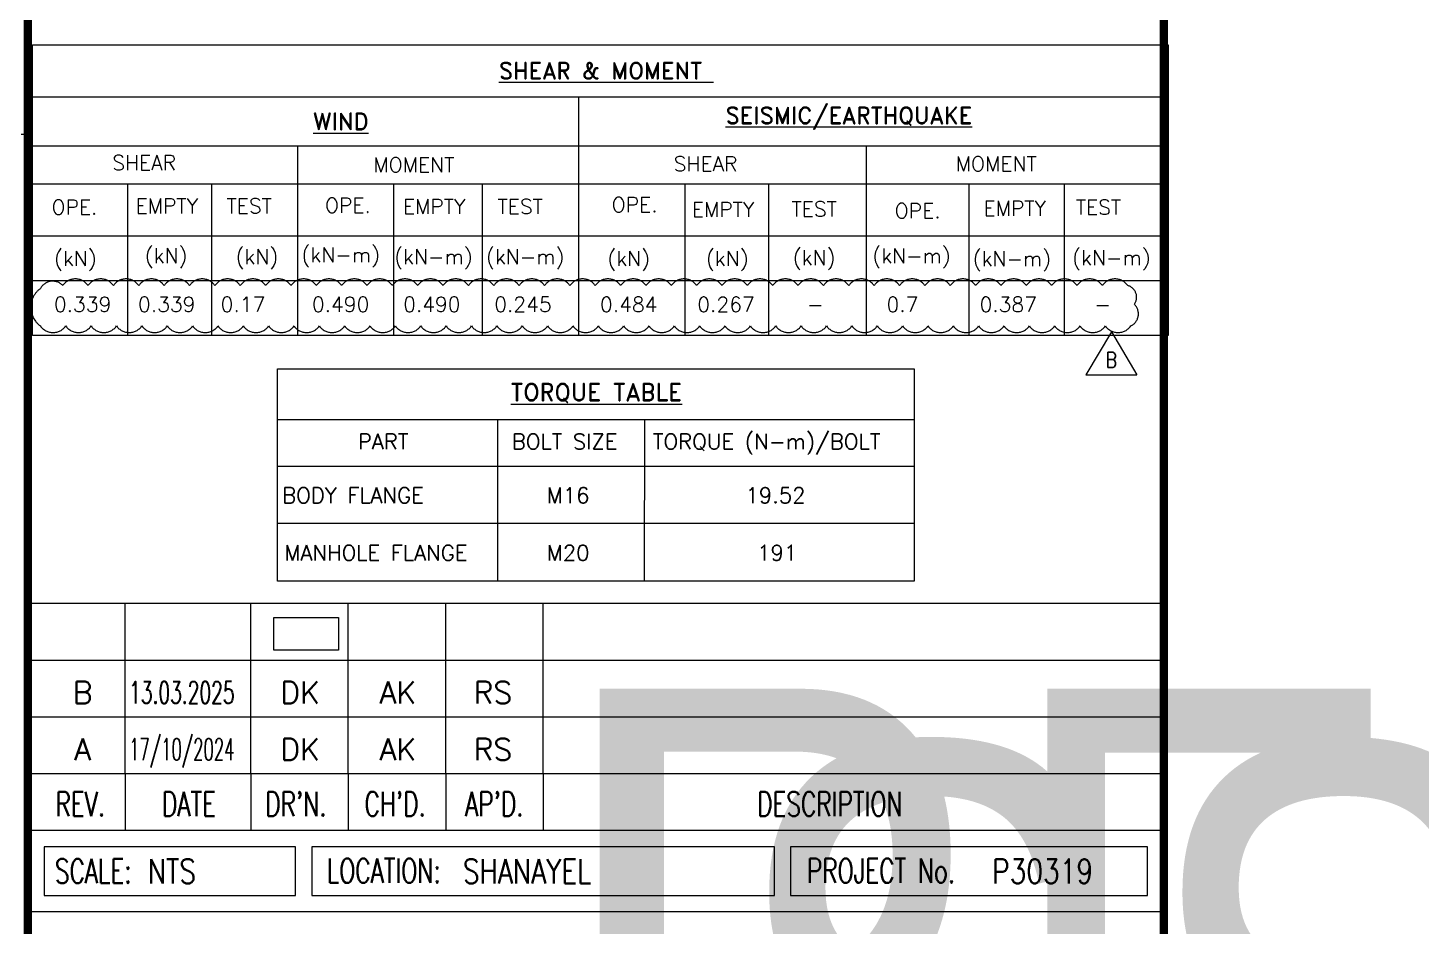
# Model space of a CAD drawing. Header units: inches. Extents: x -23478 to -9690, y -25762 to 11324.
# Drawn here: x -17567 to -16193, y 7478 to 8364 of the extents above; entities that cross this region are included whole.
import ezdxf
from ezdxf.enums import TextEntityAlignment as Align

# ---------------------------------------------------------------- set-up
doc = ezdxf.new("R2018")
doc.units = ezdxf.units.IN
doc.header["$LTSCALE"] = 200
doc.header["$MEASUREMENT"] = 0
doc.linetypes.add('DASHED', pattern=[0.75, 0.5, -0.25])
doc.linetypes.add('DASHED2', pattern=[0.375, 0.25, -0.125])
for name, color, linetype in [('4', 6, 'Continuous'), ('BORDER1', 3, 'Continuous'), ('BORDER2', 7, 'Continuous'), ('CONSTRUCTION', 252, 'Continuous'), ('DIMENSION', 8, 'Continuous'), ('PRINCIPAL', 7, 'Continuous'), ('text', 3, 'Continuous')]:
    doc.layers.add(name, color=color, linetype=linetype)
doc.layers.add('OBJECT', color=7, linetype='Continuous', lineweight=18)
doc.styles.add('ROMANC', font='ROMANC', dxfattribs={"height": 5})
doc.styles.add('ROMAND', font='romand.shx', dxfattribs={"width": 0.8})
doc.styles.add('ROMANS', font='romans.shx', dxfattribs={"width": 0.85})
doc.styles.add('ROMANT', font='romant.shx')
doc.styles.add('RS', font='ROMANS.shx', dxfattribs={"width": 0.8})
doc.styles.get("Standard").update_dxf_attribs({"font": 'romans.shx'})
picture_1 = doc.add_image_def('image1.png', size_in_pixel=(203, 103))

# ---------------------------------------------------------------- blocks, each defined once
blk = doc.blocks.new('*U44')
at = {"layer": 'BORDER1', "color": 154, "true_color": 0x1859a9, "const_width": 1}
blk.add_lwpolyline([(0, 564), (796, 564), (796, 0), (0, 0)], close=True, dxfattribs=at)
blk.add_lwpolyline([(656, 0), (656, 564)], dxfattribs=at)
at = {"layer": 'BORDER2'}
for p, q in [((796, 138), (656, 138)), ((668, 131), (668, 138)), ((683.49, 131), (683.49, 138)), ((695.49, 131), (695.49, 138)), ((707.49, 131), (707.49, 138)), ((719.49, 131), (719.49, 138)), ((796, 131), (656, 131)), ((668, 124), (668, 131)), ((683.49, 124), (683.49, 131)), ((695.49, 124), (695.49, 131)), ((707.49, 124), (707.49, 131)), ((719.49, 124), (719.49, 131)), ((796, 124), (656, 124)), ((668, 117), (668, 124)), ((683.49, 117), (683.49, 124)), ((695.49, 117), (695.49, 124)), ((707.49, 117), (707.49, 124)), ((719.49, 117), (719.49, 124)), ((796, 117), (656, 117)), ((668, 117), (668, 110)), ((683.49, 117), (683.49, 110)), ((695.49, 117), (695.49, 110)), ((707.49, 117), (707.49, 110)), ((719.49, 117), (719.49, 110)), ((796, 110), (656, 110)), ((658, 108), (658, 102)), ((689, 108), (658, 108)), ((689, 102), (689, 108)), ((748, 108), (691, 108)), ((691, 108), (691, 102)), ((748, 102), (748, 108)), ((794, 108), (750, 108)), ((750, 108), (750, 102)), ((794, 102), (794, 108)), ((658, 102), (689, 102)), ((691, 102), (748, 102)), ((750, 102), (794, 102)), ((796, 100), (656, 100))]:
    blk.add_line(p, q, dxfattribs=at)
at = {"layer": 'BORDER2', "style": 'ROMANS', "width": 0.7}
blk.add_text('REV.', height=3, dxfattribs=at).set_placement((662.47, 113.29), align=Align.MIDDLE)
for s, p in [('DATE', (675.87, 113.29)), ("DR'N.", (689.04, 113.29)), ("CH'D.", (701.27, 113.29)), ("AP'D.", (713.49, 113.29)), ('DESCRIPTION', (754.84, 113.29))]:
    blk.add_text(s, height=3, dxfattribs=at).set_placement(p, align=Align.MIDDLE_CENTER)
for s, p in [('SCALE:', (659.34, 103.52)), ('LOCATION:', (692.84, 103.56)), ('PROJECT No.', (752.01, 103.56))]:
    blk.add_text(s, height=3, dxfattribs=at).set_placement(p)
at = {"layer": 'BORDER2', "flags": 8}
for tag, height, style, p in [('REV-B', 2.7, 'ROMANS', (662.76, 125.68)), ('REV-A', 2.7, 'ROMANS', (662.76, 118.68)), ('RE-B', 7, 'ROMANT', (745.34, 6.15))]:
    blk.add_attdef(tag, text='', height=height, dxfattribs=dict(at, style=style)).set_placement(p, align=Align.CENTER)
at = {"layer": 'BORDER2', "style": 'ROMANS', "width": 4.59626}
for tag, p, p2 in [('DATE-B', (668.47, 125.68), (681.47, 125.68)), ('DATE-A', (668.47, 118.68), (681.47, 118.68))]:
    blk.add_attdef(tag, text='', height=2.7, dxfattribs=at).set_placement(p, p2, align=Align.FIT)
at = {"layer": 'BORDER2'}
for tag, height, style, p in [('DRN-B', 2.7, 'ROMANS', (689.55, 125.68)), ('CHD-B', 2.7, 'ROMANS', (701.61, 125.68)), ('APD-B', 2.7, 'ROMANS', (713.32, 125.68)), ('DRN-A', 2.7, 'ROMANS', (689.55, 118.68)), ('CHD-A', 2.7, 'ROMANS', (701.61, 118.68)), ('APD-A', 2.7, 'ROMANS', (713.32, 118.68)), ('CONS_CONT_VEND', 3.5, 'ROMANC', (726, 61.94))]:
    blk.add_attdef(tag, text='', height=height, dxfattribs=dict(at, style=style)).set_placement(p, align=Align.CENTER)
at = {"layer": 'BORDER2', "style": 'ROMANS', "width": 0.8}
for tag, p, height in [('1:X', (670.77, 103.49), 3), ('LOC', (709.61, 103.49), 3), ('PROJ_NO', (774.84, 103.49), 3), ('CONS_DRG_NO', (681.74, 53.26), 2.5)]:
    blk.add_attdef(tag, p, '', height=height, dxfattribs=at)
at = {"layer": 'BORDER2', "lineweight": 30, "width": 0.8, "flags": 104}
for tag, p in [('COMMENTS-B', (719.88, 127.5)), ('COMMENTS-A', (719.88, 120.5))]:
    blk.add_attdef(tag, text='', height=2.2, dxfattribs=at).set_placement(p, align=Align.MIDDLE_LEFT)
at = {"layer": 'BORDER2', "style": 'ROMANS', "width": 0.8}
for tag, p in [('PROJECT_TITLE_1', (726, 45.91)), ('PROJECT_TITLE_2', (726, 40.58))]:
    blk.add_attdef(tag, text='', height=3.5, dxfattribs=at).set_placement(p, align=Align.MIDDLE)
at = {"layer": 'BORDER2', "style": 'ROMANT', "width": 0.8}
for tag, p in [('DRG_TITLE_1', (726, 29.73)), ('DRG_TITLE_2', (726, 23.03)), ('DRG_TITLE_3', (726, 16.33))]:
    blk.add_attdef(tag, text='', height=4, dxfattribs=at).set_placement(p, align=Align.CENTER)
at = {"layer": 'BORDER2', "style": 'ROMANT'}
for tag, p in [('AR', (668.95, 6.15)), ('PA', (683.03, 6.15)), ('DC', (697.09, 6.15)), ('TS', (775.94, 6.15))]:
    blk.add_attdef(tag, p, '', height=7, dxfattribs=at)
for tag, p in [('SRNO', (736.79, 6.15)), ('SH', (771.83, 6.2))]:
    blk.add_attdef(tag, text='', height=7, dxfattribs=at).set_placement(p, align=Align.RIGHT)
at = {"layer": 'BORDER2', "style": 'ROMANS', "flags": 2}
blk.add_attdef('TB_VERSION', text='', height=2, dxfattribs=at).set_placement((1, -1), align=Align.TOP_LEFT)
blk = doc.blocks.new('B')
at = {"layer": 'PRINCIPAL', "color": 6}
for p, q in [((932.85, 499.42), (922.75, 482.46)), ((932.85, 499.42), (942.96, 482.46)), ((922.75, 482.46), (942.96, 482.46))]:
    blk.add_line(p, q, dxfattribs=at)
at = {"style": 'RS', "width": 0.85}
blk.add_text('B', height=6, dxfattribs=at).set_placement((930.54, 485.36))

msp = doc.modelspace()

# ---------------------------------------------------------------- linework, layer by layer
at = {"layer": '4', "color": 1, "linetype": 'Continuous', "lineweight": 15}
for p, q in [((-16442.95, 8347.19), (-16442.95, 8060.51)), ((-17024.26, 8295.76), (-17024.26, 8060.51, -7.64)), ((-17301.25, 8247.67, -14.45), (-17301.25, 8060.5, -14.45)), ((-17170.51, 8247.68, -7.6), (-17170.51, 8247.68, -7.6)), ((-16740.7, 8247.68, -32.38), (-16740.74, 8060.51, -35.97)), ((-17468.87, 8210.01, -14.45), (-17468.87, 8060.5, -14.45)), ((-17386.09, 8210.01, -14.45), (-17386.09, 8060.5, -14.45)), ((-17206.61, 8210.01, -14.45), (-17206.61, 8060.5, -14.45)), ((-17119.07, 8210.01, -14.45), (-17119.07, 8060.5, -14.45)), ((-16919.52, 8210.01, -14.45), (-16919.52, 8060.5, -14.45)), ((-16836.75, 8210.01, -14.45), (-16836.75, 8060.5, -14.45)), ((-16639.35, 8210.01, -14.45), (-16639.35, 8060.5, -14.45)), ((-16545.38, 8210.01, -14.45), (-16545.38, 8060.5, -14.45)), ((-17320.96, 7977.56, -121.59), (-16693.2, 7977.56, -127.9)), ((-17104, 7977.56, -113.47), (-17104.15, 7818.25, -125.58)), ((-16959.28, 7977.56, -113.47), (-16959.43, 7818.25, -125.58))]:
    msp.add_line(p, q, dxfattribs=at)
at = {"layer": 'CONSTRUCTION', "linetype": 'Continuous', "lineweight": 15}
msp.add_line((-17321.05, 7931.69, -113.79), (-16693.2, 7931.69, -120.1), dxfattribs=at)
at = {"layer": 'DIMENSION', "color": 6, "linetype": 'DASHED2'}
msp.add_lwpolyline([(-17554.7, 8069.88, 0.5205671), (-17529.7, 8069.88, 0.5205671), (-17504.7, 8069.88, 0.5205671), (-17479.7, 8069.88, 0.5205671), (-17454.7, 8069.88, 0.5205671), (-17429.7, 8069.88, 0.5205671), (-17404.7, 8069.88, 0.5205671), (-17379.7, 8069.88, 0.5205671), (-17354.7, 8069.88, 0.5205671), (-17329.7, 8069.88, 0.5205671), (-17304.7, 8069.88, 0.5205671), (-17279.7, 8069.88, 0.5205671), (-17254.7, 8069.88, 0.5205671), (-17229.7, 8069.88, 0.5205671), (-17204.7, 8069.88, 0.5205671), (-17179.7, 8069.88, 0.5205671), (-17154.7, 8069.88, 0.5205671), (-17129.7, 8069.88, 0.5205671), (-17104.7, 8069.88, 0.5205671), (-17079.7, 8069.88, 0.5205671), (-17054.7, 8069.88, 0.5205671), (-17029.7, 8069.88, 0.5205671), (-17004.7, 8069.88, 0.5205671), (-16979.7, 8069.88, 0.5205671), (-16954.7, 8069.88, 0.5205671), (-16929.7, 8069.88, 0.5205671), (-16904.7, 8069.88, 0.5205671), (-16879.7, 8069.88, 0.5205671), (-16854.7, 8069.88, 0.5205671), (-16829.7, 8069.88, 0.5205671), (-16804.7, 8069.88, 0.5205671), (-16779.7, 8069.88, 0.5205671), (-16754.7, 8069.88, 0.5205671), (-16729.7, 8069.88, 0.5205671), (-16704.7, 8069.88, 0.5205671), (-16679.7, 8069.88, 0.5205671), (-16654.7, 8069.88, 0.5205671), (-16629.7, 8069.88, 0.5205671), (-16604.7, 8069.88, 0.5205671), (-16579.7, 8069.88, 0.5205671), (-16554.7, 8069.88, 0.5205671), (-16529.7, 8069.88, 0.5205671), (-16504.7, 8069.88, 0.5205671), (-16479.7, 8069.88, 0.5205671), (-16476.14, 8091.32, 0.5205671), (-16482.72, 8109.74, 0.5205671), (-16507.72, 8109.74, 0.5205671), (-16532.72, 8109.74, 0.5205671), (-16557.72, 8109.74, 0.5205671), (-16582.72, 8109.74, 0.5205671), (-16607.72, 8109.74, 0.5205671), (-16632.72, 8109.74, 0.5205671), (-16657.72, 8109.74, 0.5205671), (-16682.72, 8109.74, 0.5205671), (-16707.72, 8109.74, 0.5205671), (-16732.72, 8109.74, 0.5205671), (-16757.72, 8109.74, 0.5205671), (-16782.72, 8109.74, 0.5205671), (-16807.72, 8109.74, 0.5205671), (-16832.72, 8109.74, 0.5205671), (-16857.72, 8109.74, 0.5205671), (-16882.72, 8109.74, 0.5205671), (-16907.72, 8109.74, 0.5205671), (-16932.72, 8109.74, 0.5205671), (-16957.72, 8109.74, 0.5205671), (-16982.72, 8109.74, 0.5205671), (-17007.72, 8109.74, 0.5205671), (-17032.72, 8109.74, 0.5205671), (-17057.72, 8109.74, 0.5205671), (-17082.72, 8109.74, 0.5205671), (-17107.72, 8109.74, 0.5205671), (-17132.72, 8109.74, 0.5205671), (-17157.72, 8109.74, 0.5205671), (-17182.72, 8109.74, 0.5205671), (-17207.72, 8109.74, 0.5205671), (-17232.72, 8109.74, 0.5205671), (-17257.72, 8109.74, 0.5205671), (-17282.72, 8109.74, 0.5205671), (-17307.72, 8109.74, 0.5205671), (-17332.72, 8109.74, 0.5205671), (-17357.72, 8109.74, 0.5205671), (-17382.72, 8109.74, 0.5205671), (-17407.72, 8109.74, 0.5205671), (-17432.72, 8109.74, 0.5205671), (-17457.72, 8109.74, 0.5205671), (-17482.72, 8109.74, 0.5205671), (-17507.72, 8109.74, 0.5205671), (-17532.72, 8109.74, 0.5205671), (-17554.7, 8106.72, 0.5205671)], format="xyb", close=True, dxfattribs=at)
at = {"layer": 'OBJECT', "color": 1, "lineweight": 15}
for p, q in [((-17562.68, 8295.76), (-16442.95, 8295.76)), ((-17562.68, 8247.68, -22.23), (-16442.95, 8247.68, -36.06)), ((-17562.68, 8210.01, 3.53), (-16442.95, 8210.01, -28.24)), ((-17562.68, 8158.83, -14.76), (-16442.95, 8158.83, -28.58)), ((-17562.68, 8114.87, -7.29), (-16442.95, 8114.87, -21.11)), ((-17321.05, 7977.56, -121.59), (-16693.2, 7977.56, -127.9)), ((-16693.2, 7874.97, -98.39), (-17321.05, 7874.97, -98.39)), ((-16693.2, 7818.25, -80.18), (-17321.05, 7818.25, -80.18))]:
    msp.add_line(p, q, dxfattribs=at)
msp.add_lwpolyline([(-16442.95, 8060.51), (-17562.68, 8060.51), (-17562.68, 8347.19), (-16442.95, 8347.19)], dxfattribs=at)
at = {"layer": 'OBJECT', "color": 1, "lineweight": 15, "elevation": -98.39}
msp.add_lwpolyline([(-17321.05, 7818.25), (-17320.96, 8027.73), (-16693.2, 8027.73), (-16693.2, 7818.25)], dxfattribs=at)
at = {"layer": 'text', "color": 1, "lineweight": 15}
for p, q in [((-17563.51, 8342.89, -2.84), (-17566.77, 8342.89, -2.83)), ((-17563.51, 8306.23, -6.49), (-17570.93, 8306.23, -6.46)), ((-17563.51, 7768.32, -6.49), (-17567.88, 7768.32, -6.47))]:
    msp.add_line(p, q, dxfattribs=at)
at = {"layer": 'text', "color": 252, "lineweight": 15}
for p, q in [((-17563.51, 8258.87, -2.84), (-17573.74, 8258.87, -2.82)), ((-17563.51, 8218.09, -6.49), (-17568.04, 8218.09, -6.47)), ((-17563.51, 8181.13, -6.49), (-17564.46, 8181.13, -6.48))]:
    msp.add_line(p, q, dxfattribs=at)

# ---------------------------------------------------------------- block references
at = {"layer": 'BORDER1', "lineweight": 9}
ref = msp.add_blockref('*U44', (-22815.09, 6692.03), dxfattribs=dict(at, xscale=8.000000000000005, yscale=8.000000000000005, zscale=8.000000000000005))
ref.add_attrib('PROJ_NO', 'P30319', (-16616.4, 7519.96), dxfattribs={"layer": 'BORDER2', "height": 24, "style": 'ROMANS', "width": 0.8})
ref.add_attrib('LOC', 'SHANAYEL', (-17138.2, 7519.96), dxfattribs={"layer": 'BORDER2', "height": 24, "style": 'ROMANS', "width": 0.8})
ref.add_attrib('1:X', 'NTS', (-17448.97, 7519.96), dxfattribs={"layer": 'BORDER2', "height": 24, "style": 'ROMANS', "width": 0.8})
ref.add_attrib('REV-A', 'A', dxfattribs={"layer": 'BORDER2', "height": 21.6, "style": 'ROMANS'}).set_placement((-17513, 7641.46), align=Align.CENTER)
ref.add_attrib('DATE-A', '17/10/2024', dxfattribs={"layer": 'BORDER2', "height": 21.6, "style": 'ROMANS', "width": 0.500583}).set_placement((-17467.33, 7641.46), (-17363.32, 7641.46), align=Align.FIT)
ref.add_attrib('DRN-A', 'DK', dxfattribs={"layer": 'BORDER2', "height": 21.6, "style": 'ROMANS'}).set_placement((-17298.67, 7641.46), align=Align.CENTER)
ref.add_attrib('CHD-A', 'AK', dxfattribs={"layer": 'BORDER2', "height": 21.6, "style": 'ROMANS'}).set_placement((-17202.24, 7641.46), align=Align.CENTER)
ref.add_attrib('APD-A', 'RS', dxfattribs={"layer": 'BORDER2', "height": 21.6, "style": 'ROMANS'}).set_placement((-17108.54, 7641.46), align=Align.CENTER)
lines = msp.add_mtext('\\W0.80000;ISSUED FOR REVIEW', dxfattribs={"layer": 'BORDER2', "insert": (-17053.37, 7656.03), "char_height": 571.0222, "attachment_point": 1})
ref.add_attrib('COMMENTS-A', '', (-17053.37, 7656.03), dxfattribs={"flags": 104}).embed_mtext(lines)
ref.add_attrib('REV-B', 'B', dxfattribs={"layer": 'BORDER2', "height": 21.6, "style": 'ROMANS'}).set_placement((-17513, 7697.46), align=Align.CENTER)
ref.add_attrib('DATE-B', '13.03.2025', dxfattribs={"layer": 'BORDER2', "height": 21.6, "style": 'ROMANS', "width": 0.571287}).set_placement((-17467.33, 7697.46), (-17363.32, 7697.46), align=Align.FIT)
ref.add_attrib('DRN-B', 'DK', dxfattribs={"layer": 'BORDER2', "height": 21.6, "style": 'ROMANS'}).set_placement((-17298.67, 7697.46), align=Align.CENTER)
ref.add_attrib('CHD-B', 'AK', dxfattribs={"layer": 'BORDER2', "height": 21.6, "style": 'ROMANS'}).set_placement((-17202.24, 7697.46), align=Align.CENTER)
ref.add_attrib('APD-B', 'RS', dxfattribs={"layer": 'BORDER2', "height": 21.6, "style": 'ROMANS'}).set_placement((-17108.54, 7697.46), align=Align.CENTER)
lines = msp.add_mtext('\\W0.80000;RE-ISSUED FOR REVIEW', dxfattribs={"layer": 'BORDER2', "insert": (-17053.37, 7712.03), "char_height": 571.0222, "attachment_point": 1})
ref.add_attrib('COMMENTS-B', '', (-17053.37, 7712.03), dxfattribs={"flags": 104}).embed_mtext(lines)
at = {"layer": 'DIMENSION', "color": 6, "linetype": 'DASHED', "xscale": 2.5, "yscale": 2.5, "zscale": 2.5}
msp.add_blockref('B', (-18830.99, 6815.48), dxfattribs=at)

# ---------------------------------------------------------------- texts
at = {"layer": 'OBJECT', "color": 3, "lineweight": 15, "style": 'RS'}
for s, height, p in [('SHEAR', 14.67, (-17483.93, 8223.57, 32.54)), ('MOMENT', 14.67, (-17226.49, 8221.54, 32.54)), ('SHEAR', 14.67, (-16930.36, 8222.49, 32.54)), ('MOMENT', 14.67, (-16652.32, 8222.49, 32.54)), ('OPE.', 14.67, (-17543.8, 8179.75, 40.16)), ('EMPTY', 14.67, (-17460.96, 8180.94, 40.16)), ('TEST', 14.67, (-17371.22, 8180.94, 40.16)), ('OPE.', 14.67, (-17274.21, 8181.54, 40.16)), ('EMPTY', 14.67, (-17197.33, 8180.35, 40.16)), ('TEST', 14.67, (-17104.01, 8180.35, 40.16)), ('OPE.', 14.67, (-16991.54, 8182.13, 40.16)), ('EMPTY', 14.67, (-16912.51, 8177.37, 40.16)), ('TEST', 14.67, (-16814.19, 8177.97, 40.16)), ('OPE.', 14.67, (-16712.43, 8176.18, 40.16)), ('EMPTY', 14.67, (-16624.95, 8178.56, 40.16)), ('TEST', 14.67, (-16533.9, 8179.75, 40.16)), ('(kN)', 14.67, (-17541.39, 8129.04, 54.45)), ('(kN)', 14.67, (-17451.89, 8131.9, 54.45)), ('(kN)', 14.67, (-17362.39, 8130.95, 54.45)), ('(kN-m)', 14.67, (-17297.36, 8132.7, 19.4)), ('(kN-m)', 14.67, (-17205.95, 8130.8, 19.4)), ('(kN-m)', 14.67, (-17115.49, 8130.8, 19.4)), ('(kN)', 14.67, (-16995.8, 8129.04, 54.45)), ('(kN)', 14.67, (-16898.67, 8129.04, 54.45)), ('(kN)', 14.67, (-16812.98, 8130, 54.45)), ('(kN-m)', 14.67, (-16734.62, 8131.75, 19.4)), ('(kN-m)', 14.67, (-16635.59, 8128.89, 19.4)), ('(kN-m)', 14.67, (-16537.52, 8129.84, 19.4)), ('0.339', 14.67, (-17541.39, 8083.83, 54.45)), ('0.339', 14.67, (-17458.46, 8083.83, 54.45)), ('0.17', 14.67, (-17376.97, 8083.83, 54.45)), ('0.490', 14.67, (-17287.06, 8083.83, 49.43)), ('0.490', 14.67, (-17197.11, 8083.83, 54.45)), ('0.245', 14.67, (-17107.26, 8083.83, 49.43)), ('0.484', 14.67, (-17002.98, 8083.79, 55.86)), ('0.267', 14.67, (-16907.07, 8083.79, 55.86)), ('0.7', 14.67, (-16720.56, 8083.79, 50.84)), ('0.387', 14.67, (-16628.8, 8083.79, 50.84)), ('-', 14.67, (-16798.84, 8083.79, 55.86)), ('-', 14.67, (-16515.66, 8083.79, 50.84)), ('PART', 15.307, (-17241.6, 7948.18, -98.4)), ('BOLT SIZE', 15.307, (-17090.01, 7948.18, -98.4)), ('TORQUE (N-m)/BOLT', 15.3074, (-16950.85, 7948.18, -98.4)), ('BODY FLANGE', 15.3074, (-17316.37, 7895.16, -96.45)), ('M16', 15.307, (-17055.43, 7895.16, -96.45)), ('19.52', 15.307, (-16859.44, 7895.16, -96.45)), ('MANHOLE FLANGE', 15.3074, (-17314.12, 7838.44, -78.23)), ('M20', 15.307, (-17055.43, 7838.44, -78.23)), ('191', 15.307, (-16847.9, 7838.44, -78.23))]:
    msp.add_text(s, height=height, dxfattribs=at).set_placement(p)
at = {"layer": 'text', "color": 3, "lineweight": 15, "style": 'ROMAND'}
for s, height, p in [('%%USHEAR & MOMENT ', 16.36, (-16996.85, 8321.73, -25.68)), ('%%USEISMIC/EARTHQUAKE', 16.36, (-16757.6, 8276.42, -25.68)), ('%%UWIND', 16.36, (-17258.45, 8271.65, -25.68)), ('%%UTORQUE TABLE', 17.0711, (-17006.53, 8003.76, -125.19))]:
    msp.add_text(s, height=height, rotation=0.00011, dxfattribs=at).set_placement(p, align=Align.MIDDLE)

# ---------------------------------------------------------------- pictures from other files: only their frames are drawn
at = {"color": 1, "lineweight": 9}
image = msp.add_image(picture_1, insert=(-17324.62, 7750.01), size_in_units=(63.82, 32.38), dxfattribs=at)
image.dxf.flags = 7

doc.saveas('drawing.dxf')
